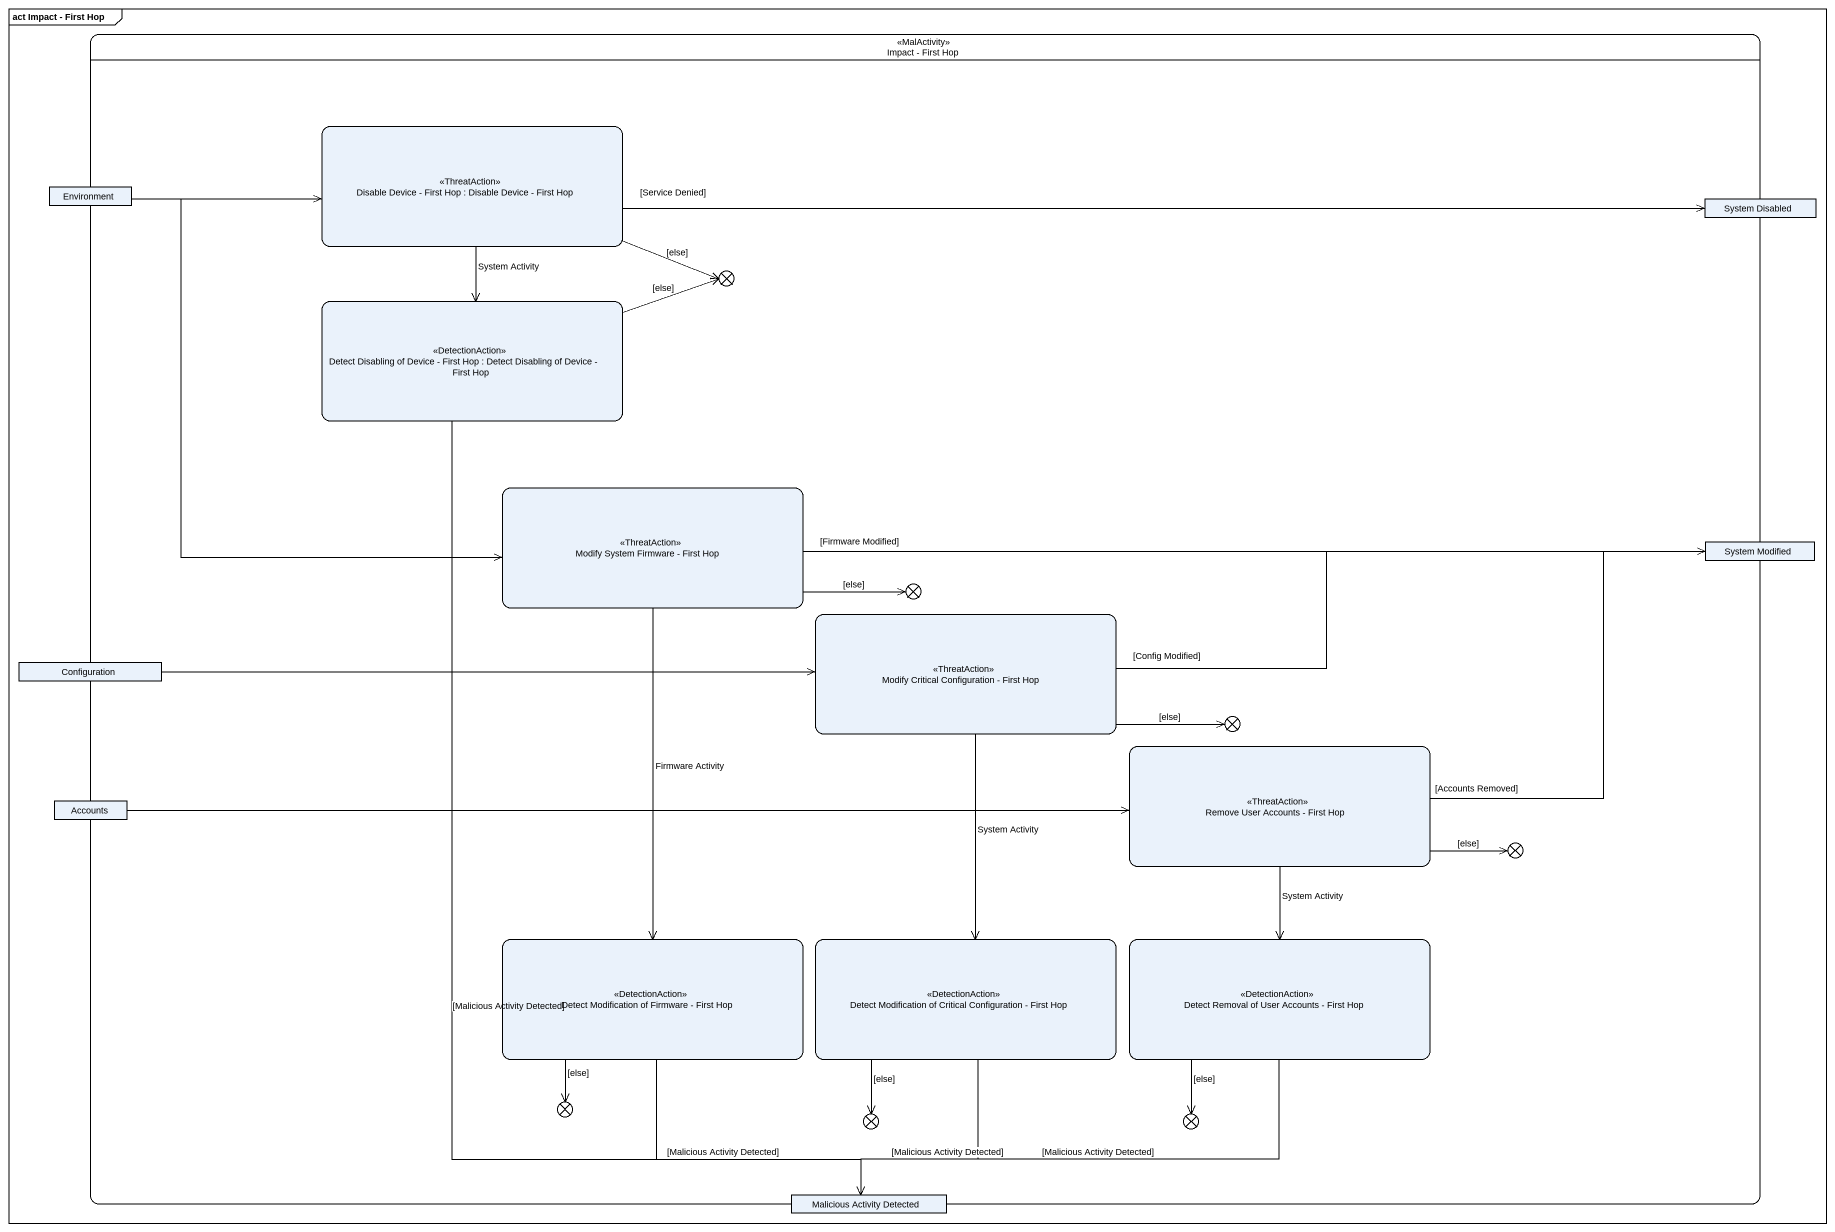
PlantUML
@startuml
mainframe act Impact - First Hop
hide empty description
state "Impact - First Hop" as Impact_First_Hop <<MalActivity>> {
  state "Disable Device - First Hop : Disable Device - First Hop" as Disable_Device_First_Hop <<ThreatAction>>
  state Environment <<object>>
  state "System Disabled" as System_Disabled <<object>>
  state flowfinal1 <<end>>
  state "Detect Disabling of Device - First Hop : Detect Disabling of Device - First Hop" as Detect_Disabling_of_Device <<DetectionAction>>
  state "Modify System Firmware - First Hop" as Modify_System_Firmware <<ThreatAction>>
  state "System Modified" as System_Modified <<object>>
  state flowfinal2 <<end>>
  state "Modify Critical Configuration - First Hop" as Modify_Critical <<ThreatAction>>
  state Configuration <<object>>
  state flowfinal3 <<end>>
  state "Remove User Accounts - First Hop" as Remove_User_Accounts_First <<ThreatAction>>
  state Accounts <<object>>
  state flowfinal4 <<end>>
  state "Detect Modification of Firmware - First Hop" as Detect_Modification_of <<DetectionAction>>
  state "Detect Modification of Critical Configuration - First Hop" as Detect_Modification_of_2 <<DetectionAction>>
  state "Detect Removal of User Accounts - First Hop" as Detect_Removal_of_User <<DetectionAction>>
  state flowfinal5 <<end>>
  state flowfinal6 <<end>>
  state flowfinal7 <<end>>
  state "Malicious Activity Detected" as Malicious_Activity_Detected <<object>>
}
Disable_Device_First_Hop -right-> System_Disabled : [Service Denied]
Disable_Device_First_Hop -right-> flowfinal1 : [else]
Disable_Device_First_Hop --> Detect_Disabling_of_Device : System Activity
Environment -right-> Disable_Device_First_Hop
Environment --> Modify_System_Firmware
Detect_Disabling_of_Device -right-> flowfinal1 : [else]
Detect_Disabling_of_Device --> Malicious_Activity_Detected : [Malicious Activity Detected]
Modify_System_Firmware -right-> System_Modified : [Firmware Modified]
Modify_System_Firmware -right-> flowfinal2 : [else]
Modify_System_Firmware --> Detect_Modification_of : Firmware Activity
Modify_Critical -right-> System_Modified : [Config Modified]
Modify_Critical -right-> flowfinal3 : [else]
Modify_Critical --> Detect_Modification_of_2 : System Activity
Configuration -right-> Modify_Critical
Remove_User_Accounts_First -right-> System_Modified : [Accounts Removed]
Remove_User_Accounts_First -right-> flowfinal4 : [else]
Remove_User_Accounts_First --> Detect_Removal_of_User : System Activity
Accounts -right-> Remove_User_Accounts_First
Detect_Modification_of --> flowfinal5 : [else]
Detect_Modification_of --> Malicious_Activity_Detected : [Malicious Activity Detected]
Detect_Modification_of_2 --> flowfinal6 : [else]
Detect_Modification_of_2 --> Malicious_Activity_Detected : [Malicious Activity Detected]
Detect_Removal_of_User --> flowfinal7 : [else]
Detect_Removal_of_User -left-> Malicious_Activity_Detected : [Malicious Activity Detected]
@enduml
